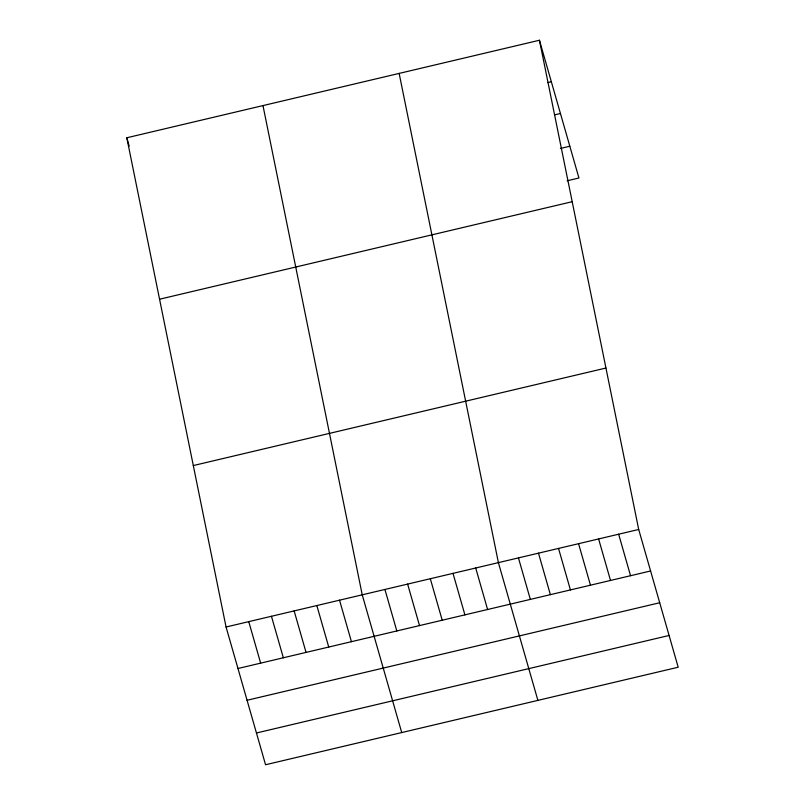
<?xml version="1.0" encoding="UTF-8"?>
<svg xmlns="http://www.w3.org/2000/svg" width="805" height="805" viewBox="0 0 805 805"><rect width="100%" height="100%" fill="white"/><g stroke="black" fill="none" stroke-linecap="round" stroke-linejoin="round"><path stroke-width="1.21" d="M539.441 40.25L638.697 529.479L678.192 667.224L265.559 764.75L226.064 627.004L126.808 137.776L539.441 40.25L578.936 177.996L567.153 180.783M547.803 82.583L551.345 81.748M554.554 114.904L560.451 113.505M560.401 148.462L569.829 146.228M159.561 299.219L572.194 201.693M193.311 465.562L605.944 368.036M226.064 627.004L638.697 529.479M237.958 668.502L650.591 570.976M247.065 700.269L659.698 602.744M256.453 732.993L669.086 635.467M618.653 534.218L630.546 575.716M598.608 538.958L610.512 580.455M578.564 543.687L590.467 585.185M558.529 548.426L570.423 589.924M538.485 553.166L550.379 594.664M518.44 557.905L530.344 599.403M537.891 700.38L498.396 562.635L399.149 73.406M475.705 568.008L487.599 609.506M453.004 573.371L464.908 614.869M430.313 578.735L442.217 620.232M407.622 584.098L419.516 625.596M384.921 589.461L396.825 630.959M401.725 732.57L362.23 594.825L262.983 105.596M339.529 600.188L351.433 641.686M316.838 605.551L328.742 647.049M294.147 610.915L306.041 652.412M271.446 616.278L283.35 657.776M126.808 137.776L129.192 146.077M248.755 621.641L260.649 663.139"/></g></svg>
